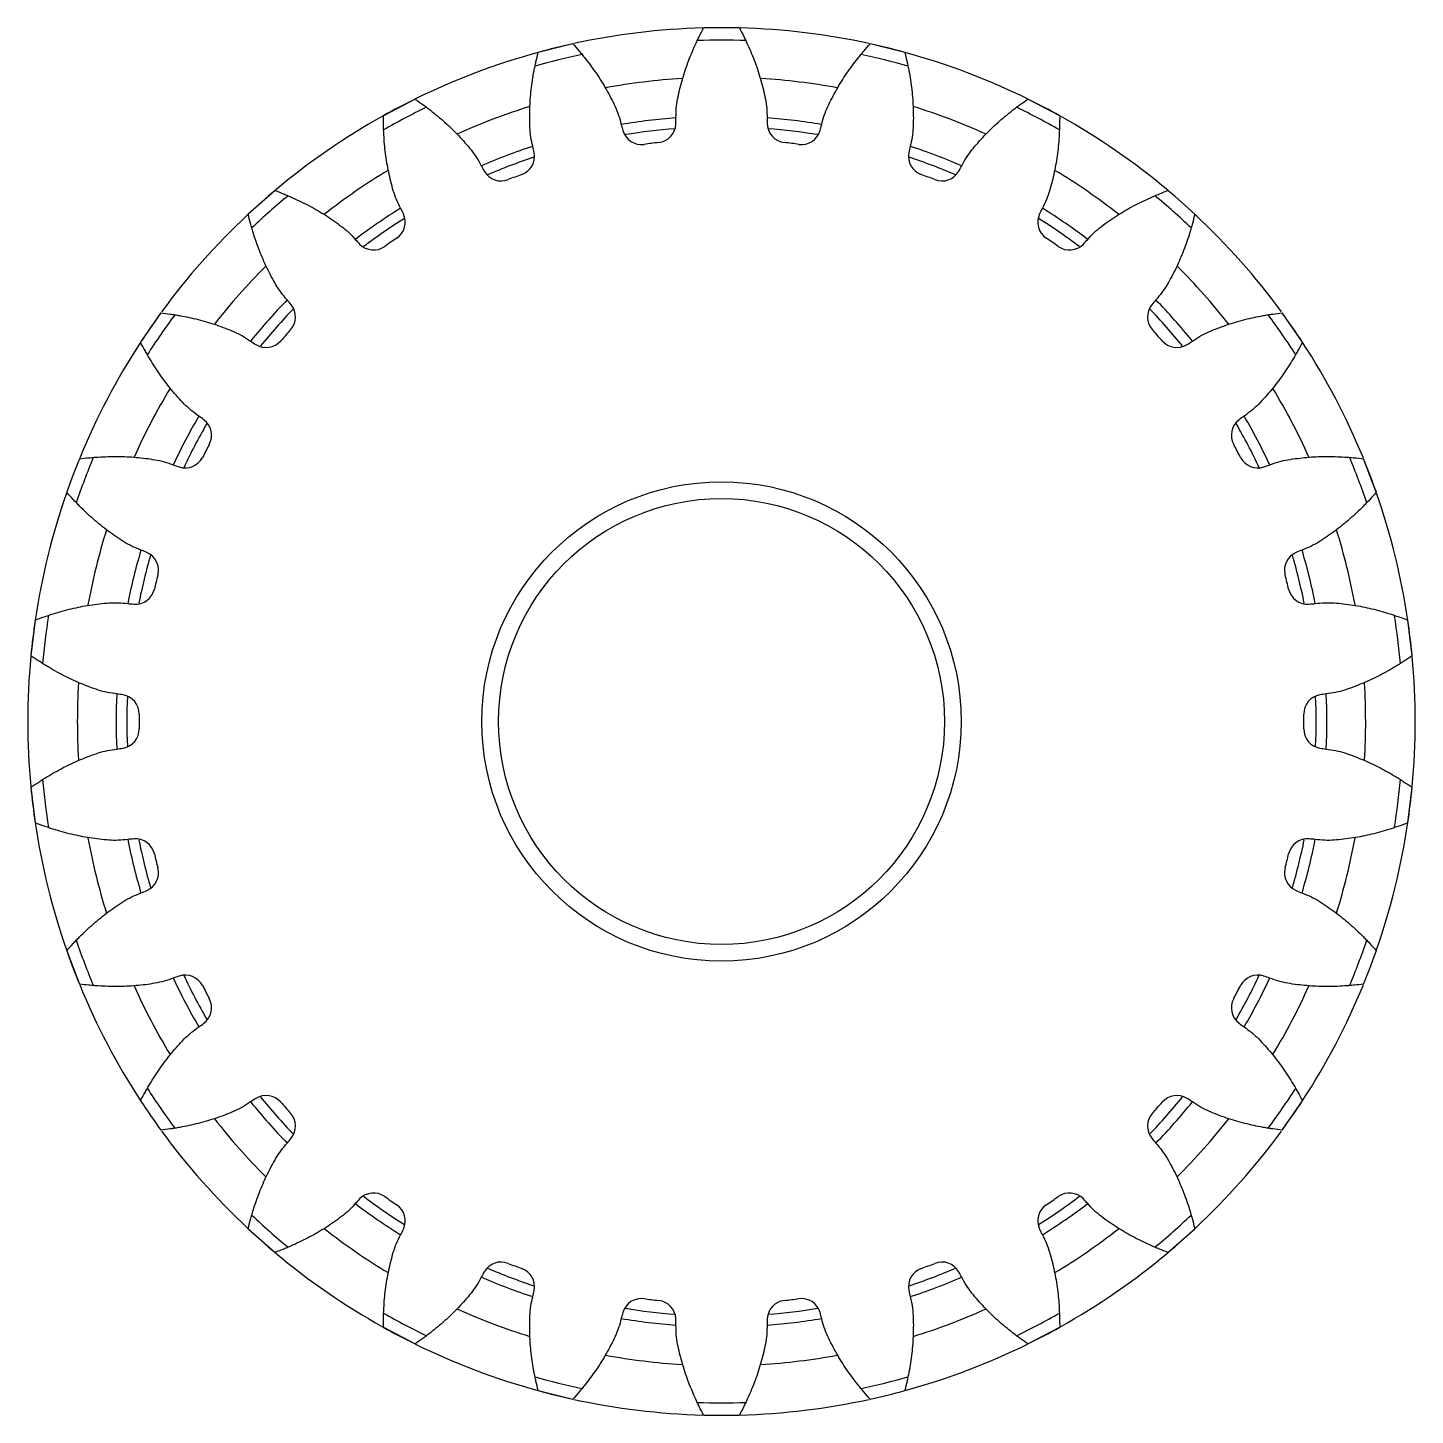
# Model space of a CAD drawing. Header units: inches. Extents: x 0.9 to 97.5, y -1.2 to 16.7.
# Drawn here: x 15.318 to 17.651, y 10.801 to 13.134 of the extents above; entities that cross this region are included whole.
import ezdxf

# ---------------------------------------------------------------- set-up
doc = ezdxf.new("R2010")
doc.units = ezdxf.units.IN
doc.header["$MEASUREMENT"] = 0

msp = doc.modelspace()

# ---------------------------------------------------------------- linework, layer by layer
at = {"color": 7, "linetype": 'Continuous'}
for p, q in [((16.2346, 13.1074), (16.176, 13.093)), ((16.7928, 13.093), (16.7342, 13.1074)), ((15.9691, 13.0145), (15.9157, 12.9865)), ((17.0531, 12.9865), (16.9997, 13.0145)), ((15.7336, 12.8608), (15.6884, 12.8208)), ((15.5417, 12.6551), (15.5074, 12.6055)), ((17.4613, 12.6055), (17.4271, 12.6551)), ((17.5856, 12.3532), (17.5642, 12.4096)), ((15.3302, 12.1383), (15.323, 12.0784)), ((17.6458, 12.0784), (17.6385, 12.1383)), ((15.323, 11.8571), (15.3302, 11.7973)), ((17.6385, 11.7973), (17.6458, 11.8571)), ((15.3832, 11.5824), (15.4046, 11.526)), ((17.4271, 11.2805), (17.4613, 11.3301)), ((15.6884, 11.1148), (15.7336, 11.0748)), ((17.2352, 11.0748), (17.2803, 11.1148)), ((15.9157, 10.9491), (15.9691, 10.9211)), ((16.9997, 10.9211), (17.0531, 10.9491)), ((16.176, 10.8426), (16.2346, 10.8282))]:
    msp.add_line(p, q, dxfattribs=at)
for radius in [0.4031, 0.375]:
    msp.add_circle((16.4844, 11.9678), radius, dxfattribs=at)
at = {"color": 40, "linetype": 'Continuous'}
for radius, start, end in [(1.1667, 91.5332, 102.2838), (1.1667, 77.7162, 88.4668), (1.1667, 105.36, 116.1624), (1.1667, 63.8376, 74.64), (1.0833, 93.5058, 100.3555), (1.0833, 79.6453, 86.4951), (1.0833, 107.3225, 114.2321), (1.0833, 65.7684, 72.6781), (1.1667, 119.2517, 130.0239), (1.018, 94.3171, 99.5127), (1.018, 80.4872, 85.6828), (1.1667, 49.9761, 60.7483), (1, 94.4925, 99.2953), (1, 80.7047, 85.5075), (1.018, 108.1759, 113.3676), (1.018, 66.6324, 71.8241), (1, 108.3899, 113.1672), (1, 66.8328, 71.6101), (1.0833, 121.1747, 128.0363), (1.0833, 51.9645, 58.826), (1.1667, 133.0855, 143.8232), (1.018, 122.0234, 127.2104), (1, 122.2315, 127.0107), (1, 52.9893, 57.7685), (1.018, 52.7896, 57.9765), (1.1667, 36.1767, 46.9145), (1.0833, 135.0443, 141.8869), (1.0833, 38.1139, 44.9566), (1.018, 135.8604, 141.0529), (1.018, 38.947, 44.1396), (1, 136.0507, 140.8355), (1, 39.1645, 43.9493), (1.1667, 146.8795, 157.6877), (1.1667, 22.3123, 33.1205), (1.0833, 148.8731, 155.7724), (1.0833, 24.2281, 31.1276), (1.018, 149.7176, 154.9116), (1, 149.9362, 154.7335), (1, 25.2665, 30.0638), (1.018, 25.0884, 30.2824), (1.1667, 160.7837, 171.5958), (1.1667, 8.4042, 19.2163), (1.0833, 162.7022, 169.5804), (1.0833, 10.4204, 17.2983), (1.018, 163.5542, 168.744), (1.018, 11.2559, 16.4457), (1, 163.7431, 168.5301), (1, 11.4699, 16.2569), (1.1667, 174.6333, 185.3667), (1.1667, 354.6333, 5.3667), (1.0833, 176.5803, 183.4206), (1.0833, 356.5803, 3.4206), (1.018, 177.4043, 182.5957), (1, 177.6126, 182.3874), (1, 357.6126, 2.3874), (1.018, 357.4043, 2.5957), (1.1667, 188.4042, 199.2163), (1.1667, 340.7837, 351.5958), (1.0833, 190.4204, 197.2983), (1.018, 191.2559, 196.4457), (1, 191.4699, 196.2569), (1, 343.7431, 348.5301), (1.018, 343.5542, 348.744), (1.0833, 342.7023, 349.5804), (1.018, 205.0884, 210.2824), (1, 205.2665, 210.0638), (1, 329.9362, 334.7335), (1.018, 329.7176, 334.9116), (1.1667, 202.3123, 213.1205), (1.0833, 204.2281, 211.1276), (1.0833, 328.8731, 335.7724), (1.1667, 326.8795, 337.6877), (1.018, 218.947, 224.1396), (1, 219.1645, 223.9493), (1, 316.0507, 320.8355), (1.018, 315.8604, 321.0529), (1.0833, 218.1139, 224.9566), (1.0833, 315.0443, 321.8869), (1.1667, 216.1767, 226.9145), (1.1667, 313.0855, 323.8232), (1.018, 232.7896, 237.9765), (1, 232.9893, 237.7685), (1, 302.2315, 307.0107), (1.018, 302.0234, 307.2104), (1.0833, 231.9645, 238.826), (1.0833, 301.1747, 308.0363), (1.1667, 229.9761, 240.7483), (1.1667, 299.2517, 310.0239), (1, 246.8328, 251.6101), (1, 288.3899, 293.1672), (1.018, 246.6324, 251.8241), (1.018, 288.1759, 293.3676), (1.0833, 245.7684, 252.6781), (1, 260.7047, 265.5075), (1, 274.4925, 279.2953), (1.0833, 287.3225, 294.2321), (1.018, 260.4872, 265.6828), (1.018, 274.3171, 279.5127), (1.1667, 243.8376, 254.64), (1.1667, 285.36, 296.1624), (1.0833, 259.6453, 266.4951), (1.0833, 273.5058, 280.3555), (1.1667, 257.7162, 268.4668), (1.1667, 271.5332, 282.2838)]:
    msp.add_arc((16.4844, 11.9678), radius, start, end, dxfattribs=at)
at = {"color": 7, "linetype": 'Continuous'}
for centre, radius, start, end in [((16.4844, 11.9678), 1.1458, 87.9624, 92.0376), ((16.4844, 11.9678), 1.1667, 88.5189, 91.4811), ((16.4844, 11.9678), 1.1667, 102.3651, 105.3273), ((16.4844, 11.9678), 1.1667, 74.6727, 77.6349), ((16.4844, 11.9678), 1.1458, 101.8086, 105.8837), ((16.4844, 11.9678), 1.1458, 74.1163, 78.1914), ((16.4844, 11.9678), 1.1667, 116.2112, 119.1734), ((16.4844, 11.9678), 1.1458, 115.6547, 119.7299), ((16.4844, 11.9678), 1.1458, 60.2701, 64.3453), ((16.4844, 11.9678), 1.1667, 60.8266, 63.7888), ((16.3498, 12.9706), 0.0325, 196.3891, 277.6432), ((16.3751, 12.9737), 0.0325, 276.2029, 357.457), ((16.5937, 12.9737), 0.0325, 182.543, 263.7971), ((16.619, 12.9706), 0.0325, 262.3568, 343.6109), ((16.4844, 11.9678), 0.9793, 96.2029, 97.6432), ((16.4844, 11.9678), 0.9793, 82.3568, 83.7971), ((16.1375, 12.9183), 0.0325, 290.0491, 11.3032), ((16.8313, 12.9183), 0.0325, 168.6968, 249.9509), ((16.1137, 12.9093), 0.0325, 210.2353, 291.4894), ((16.4844, 11.9678), 0.9793, 110.0491, 111.4894), ((16.4844, 11.9678), 0.9793, 68.5106, 69.9509), ((16.8551, 12.9093), 0.0325, 248.5106, 329.7647), ((16.4844, 11.9678), 1.1667, 130.0574, 133.0196), ((16.4844, 11.9678), 1.1667, 46.9804, 49.9426), ((16.4844, 11.9678), 1.1458, 129.5009, 133.576), ((16.4844, 11.9678), 1.1458, 46.424, 50.4991), ((15.9201, 12.8077), 0.0325, 303.8952, 25.1493), ((17.0487, 12.8077), 0.0325, 154.8507, 236.1048), ((15.8992, 12.7932), 0.0325, 224.0815, 305.3356), ((16.4844, 11.9678), 0.9793, 123.8952, 125.3356), ((16.4844, 11.9678), 0.9793, 54.6644, 56.1048), ((17.0696, 12.7932), 0.0325, 234.6644, 315.9185), ((16.4844, 11.9678), 1.1667, 143.9035, 146.8657), ((16.4844, 11.9678), 1.1458, 143.3471, 147.4222), ((15.7355, 12.6482), 0.0325, 317.7414, 38.9955), ((17.2333, 12.6482), 0.0325, 141.0045, 222.2586), ((16.4844, 11.9678), 1.1458, 32.5778, 36.6529), ((16.4844, 11.9678), 1.1667, 33.1343, 36.0965), ((16.4844, 11.9678), 0.9793, 137.7414, 139.1817), ((16.4844, 11.9678), 0.9793, 40.8183, 42.2586), ((15.7186, 12.6292), 0.0325, 237.9276, 319.1817), ((17.2501, 12.6292), 0.0325, 220.8183, 302.0724), ((15.5944, 12.4492), 0.0325, 331.5875, 52.8416), ((17.3743, 12.4492), 0.0325, 127.1584, 208.4125), ((16.4844, 11.9678), 0.9793, 151.5875, 153.0279), ((16.4844, 11.9678), 0.9793, 26.9721, 28.4125), ((16.4844, 11.9678), 1.1667, 157.7497, 160.7119), ((16.4844, 11.9678), 1.1458, 157.1932, 161.2683), ((15.5826, 12.4267), 0.0325, 251.7738, 333.0279), ((17.3862, 12.4267), 0.0325, 206.9721, 288.2262), ((16.4844, 11.9678), 1.1458, 18.7317, 22.8068), ((16.4844, 11.9678), 1.1667, 19.2881, 22.2503), ((15.5051, 12.2223), 0.0325, 345.4337, 66.6878), ((17.4637, 12.2223), 0.0325, 113.3122, 194.5663), ((16.4844, 11.9678), 0.9793, 165.4337, 166.874), ((16.4844, 11.9678), 0.9793, 13.126, 14.5663), ((15.499, 12.1976), 0.0325, 265.6199, 346.874), ((17.4698, 12.1976), 0.0325, 193.126, 274.3801), ((16.4844, 11.9678), 1.1667, 171.5958, 174.558), ((16.4844, 11.9678), 1.1458, 171.0394, 175.1145), ((16.4844, 11.9678), 1.1458, 4.8855, 8.9606), ((16.4844, 11.9678), 1.1667, 5.442, 8.4042), ((15.4726, 11.9805), 0.0325, 359.2798, 80.5339), ((17.4961, 11.9805), 0.0325, 99.4661, 180.7202), ((16.4844, 11.9678), 0.9793, 179.2798, 180.7202), ((16.4844, 11.9678), 0.9793, 359.2798, 0.7202), ((15.4726, 11.9551), 0.0325, 279.4661, 0.7202), ((17.4961, 11.9551), 0.0325, 179.2798, 260.5339), ((16.4844, 11.9678), 1.1667, 185.442, 188.4042), ((16.4844, 11.9678), 1.1458, 184.8855, 188.9606), ((16.4844, 11.9678), 1.1458, 351.0394, 355.1145), ((16.4844, 11.9678), 1.1667, 351.5958, 354.558), ((15.499, 11.738), 0.0325, 13.126, 94.3801), ((17.4698, 11.738), 0.0325, 85.6199, 166.874), ((16.4844, 11.9678), 0.9793, 193.126, 194.5663), ((16.4844, 11.9678), 0.9793, 345.4337, 346.874), ((15.5051, 11.7133), 0.0325, 293.3122, 14.5663), ((17.4637, 11.7133), 0.0325, 165.4337, 246.6878), ((16.4844, 11.9678), 1.1458, 198.7317, 202.8068), ((16.4844, 11.9678), 1.1458, 337.1932, 341.2683), ((16.4844, 11.9678), 1.1667, 199.2881, 202.2503), ((16.4844, 11.9678), 1.1667, 337.7497, 340.7119), ((15.5826, 11.5089), 0.0325, 26.9721, 108.2262), ((17.3862, 11.5089), 0.0325, 71.7738, 153.0279), ((16.4844, 11.9678), 0.9793, 206.9721, 208.4125), ((16.4844, 11.9678), 0.9793, 331.5875, 333.0279), ((15.5944, 11.4863), 0.0325, 307.1584, 28.4125), ((17.3743, 11.4863), 0.0325, 151.5875, 232.8416), ((16.4844, 11.9678), 1.1458, 212.5778, 216.6529), ((16.4844, 11.9678), 1.1458, 323.3471, 327.4222), ((16.4844, 11.9678), 1.1667, 213.1343, 216.0965), ((15.7186, 11.3064), 0.0325, 40.8183, 122.0724), ((16.4844, 11.9678), 0.9793, 220.8183, 222.2586), ((16.4844, 11.9678), 0.9793, 317.7414, 319.1817), ((17.2501, 11.3064), 0.0325, 57.9276, 139.1817), ((16.4844, 11.9678), 1.1667, 323.9035, 326.8657), ((15.7355, 11.2874), 0.0325, 321.0045, 42.2586), ((17.2333, 11.2874), 0.0325, 137.7414, 218.9955), ((15.8992, 11.1424), 0.0325, 54.6644, 135.9185), ((16.4844, 11.9678), 0.9793, 234.6644, 236.1048), ((15.9201, 11.1279), 0.0325, 334.8507, 56.1048), ((17.0487, 11.1279), 0.0325, 123.8952, 205.1493), ((16.4844, 11.9678), 0.9793, 303.8952, 305.3356), ((17.0696, 11.1424), 0.0325, 44.0815, 125.3356), ((16.4844, 11.9678), 1.1458, 226.424, 230.4991), ((16.4844, 11.9678), 1.1458, 309.5009, 313.576), ((16.4844, 11.9678), 1.1667, 226.9804, 229.9426), ((16.4844, 11.9678), 1.1667, 310.0574, 313.0196), ((16.1137, 11.0263), 0.0325, 68.5106, 149.7647), ((16.4844, 11.9678), 0.9793, 248.5106, 249.9509), ((16.1375, 11.0173), 0.0325, 348.6968, 69.9509), ((16.8313, 11.0173), 0.0325, 110.0491, 191.3032), ((16.4844, 11.9678), 0.9793, 290.0491, 291.4894), ((16.8551, 11.0263), 0.0325, 30.2353, 111.4894), ((16.3498, 10.9649), 0.0325, 82.3568, 163.6109), ((16.4844, 11.9678), 0.9793, 262.3568, 263.7971), ((16.3751, 10.9619), 0.0325, 2.543, 83.7971), ((16.5937, 10.9619), 0.0325, 96.2029, 177.457), ((16.4844, 11.9678), 0.9793, 276.2029, 277.6432), ((16.619, 10.9649), 0.0325, 16.3891, 97.6432), ((16.4844, 11.9678), 1.1458, 240.2701, 244.3453), ((16.4844, 11.9678), 1.1458, 295.6547, 299.7299), ((16.4844, 11.9678), 1.1667, 240.8266, 243.7888), ((16.4844, 11.9678), 1.1667, 296.2112, 299.1734), ((16.4844, 11.9678), 1.1458, 254.1163, 258.1914), ((16.4844, 11.9678), 1.1458, 281.8086, 285.8837), ((16.4844, 11.9678), 1.1667, 254.6727, 257.6349), ((16.4844, 11.9678), 1.1667, 282.3651, 285.3273), ((16.4844, 11.9678), 1.1458, 267.9624, 272.0376), ((16.4844, 11.9678), 1.1667, 268.5189, 271.4811)]:
    msp.add_arc(centre, radius, start, end, dxfattribs=at)
for points, start_tangent, end_tangent in [([(16.4436, 13.1129), (16.447, 13.1198), (16.4542, 13.1341)], (0.00507, 0.010693), (0.005503, 0.010476)), ([(16.5145, 13.1341), (16.5218, 13.1198), (16.5251, 13.1129)], (0.005503, -0.010476), (0.00507, -0.010693)), ([(16.1708, 13.0699), (16.1724, 13.0774), (16.176, 13.093)], (0.002363, 0.011596), (0.002836, 0.011489)), ([(16.2346, 13.1074), (16.245, 13.0953), (16.2499, 13.0894)], (0.007851, -0.008855), (0.007481, -0.009169)), ([(16.4075, 12.9723), (16.4078, 12.9829), (16.4084, 12.9988), (16.4106, 13.0146), (16.414, 13.0302), (16.4181, 13.0456), (16.4227, 13.0609), (16.428, 13.076), (16.4338, 13.0908), (16.4402, 13.1054), (16.4436, 13.1129)], (0.003249, 0.073153), (0.031377, 0.066184)), ([(16.5251, 13.1129), (16.5286, 13.1054), (16.535, 13.0908), (16.5408, 13.076), (16.5461, 13.0609), (16.5507, 13.0456), (16.5548, 13.0302), (16.5582, 13.0146), (16.5604, 12.9988), (16.561, 12.9829), (16.5612, 12.9723)], (0.031377, -0.066184), (0.003249, -0.073153)), ([(16.7189, 13.0894), (16.7238, 13.0953), (16.7342, 13.1074)], (0.007481, 0.009169), (0.007851, 0.008855)), ([(16.7928, 13.093), (16.7964, 13.0774), (16.798, 13.0699)], (0.002836, -0.011489), (0.002363, -0.011596)), ([(16.1694, 12.9247), (16.1671, 12.9351), (16.1638, 12.9507), (16.1622, 12.9666), (16.1618, 12.9825), (16.162, 12.9984), (16.1629, 13.0144), (16.1644, 13.0303), (16.1665, 13.0461), (16.1692, 13.0618), (16.1708, 13.0699)], (-0.014352, 0.071805), (0.014626, 0.071769)), ([(16.2499, 13.0894), (16.2551, 13.083), (16.2647, 13.0703), (16.274, 13.0573), (16.2827, 13.0439), (16.2908, 13.0302), (16.2985, 13.0162), (16.3055, 13.0019), (16.3114, 12.9871), (16.3158, 12.9717), (16.3186, 12.9615)], (0.046304, -0.056751), (0.020661, -0.07025)), ([(16.6501, 12.9615), (16.6529, 12.9717), (16.6573, 12.9871), (16.6633, 13.0019), (16.6703, 13.0162), (16.6779, 13.0302), (16.6861, 13.0439), (16.6948, 13.0573), (16.704, 13.0703), (16.7137, 13.083), (16.7189, 13.0894)], (0.020661, 0.07025), (0.046304, 0.056751)), ([(16.798, 13.0699), (16.7996, 13.0618), (16.8022, 13.0461), (16.8044, 13.0303), (16.8059, 13.0144), (16.8067, 12.9984), (16.807, 12.9825), (16.8066, 12.9666), (16.8049, 12.9507), (16.8017, 12.9351), (16.7994, 12.9247)], (0.014626, -0.071769), (-0.014352, -0.071805)), ([(15.9691, 13.0145), (15.9821, 13.0053), (15.9883, 13.0007)], (0.009742, -0.006719), (0.009458, -0.007113)), ([(15.9883, 13.0007), (15.9948, 12.9957), (16.0073, 12.9857), (16.0193, 12.9752), (16.031, 12.9643), (16.0422, 12.953), (16.053, 12.9412), (16.0632, 12.929), (16.0725, 12.9161), (16.0805, 12.9022), (16.0856, 12.8929)], (0.05854, -0.044021), (0.036873, -0.063264)), ([(16.8831, 12.8929), (16.8883, 12.9022), (16.8962, 12.9161), (16.9055, 12.929), (16.9158, 12.9412), (16.9266, 12.953), (16.9378, 12.9643), (16.9494, 12.9752), (16.9615, 12.9857), (16.9739, 12.9957), (16.9805, 13.0007)], (0.036873, 0.063264), (0.05854, 0.044021)), ([(16.9805, 13.0007), (16.9867, 13.0053), (16.9997, 13.0145)], (0.009458, 0.007113), (0.009742, 0.006719)), ([(15.9162, 12.9628), (15.9159, 12.9705), (15.9157, 12.9865)], (-0.000481, 0.011825), (0.000004, 0.011834)), ([(17.0531, 12.9865), (17.0529, 12.9705), (17.0526, 12.9628)], (0.000004, -0.011834), (-0.000481, -0.011825)), ([(15.9495, 12.8215), (15.9448, 12.831), (15.9379, 12.8454), (15.9325, 12.8604), (15.9283, 12.8758), (15.9247, 12.8914), (15.9218, 12.907), (15.9194, 12.9228), (15.9177, 12.9387), (15.9166, 12.9546), (15.9162, 12.9628)], (-0.031119, 0.066284), (-0.002974, 0.073184)), ([(17.0526, 12.9628), (17.0522, 12.9546), (17.0511, 12.9387), (17.0493, 12.9228), (17.047, 12.907), (17.044, 12.8914), (17.0404, 12.8758), (17.0362, 12.8604), (17.0308, 12.8454), (17.024, 12.831), (17.0192, 12.8215)], (-0.002974, -0.073184), (-0.031119, -0.066284)), ([(15.7336, 12.8608), (15.7484, 12.8549), (15.7555, 12.8519)], (0.011066, -0.004192), (0.010886, -0.004642)), ([(17.2132, 12.8519), (17.2204, 12.8549), (17.2352, 12.8608)], (0.010886, 0.004642), (0.011066, 0.004192)), ([(15.7555, 12.8519), (15.7631, 12.8486), (15.7775, 12.8419), (15.7918, 12.8347), (15.8057, 12.8269), (15.8193, 12.8186), (15.8326, 12.8097), (15.8454, 12.8003), (15.8576, 12.79), (15.8686, 12.7784), (15.8758, 12.7706)], (0.067374, -0.028732), (0.050941, -0.052602)), ([(17.0929, 12.7706), (17.1002, 12.7784), (17.1112, 12.79), (17.1233, 12.8003), (17.1362, 12.8097), (17.1495, 12.8186), (17.1631, 12.8269), (17.177, 12.8347), (17.1912, 12.8419), (17.2057, 12.8486), (17.2132, 12.8519)], (0.050941, 0.052602), (0.067374, 0.028732)), ([(15.6945, 12.7979), (15.6924, 12.8053), (15.6884, 12.8208)], (-0.003296, 0.011366), (-0.002828, 0.011491)), ([(17.2803, 12.8208), (17.2763, 12.8053), (17.2742, 12.7979)], (-0.002828, -0.011491), (-0.003296, -0.011366)), ([(15.7608, 12.6687), (15.7539, 12.6768), (15.7438, 12.6891), (15.735, 12.7024), (15.7272, 12.7164), (15.72, 12.7306), (15.7134, 12.7451), (15.7073, 12.7599), (15.7018, 12.7748), (15.6969, 12.79), (15.6945, 12.7979)], (-0.046078, 0.05691), (-0.020402, 0.070346)), ([(17.2742, 12.7979), (17.2719, 12.79), (17.2669, 12.7748), (17.2615, 12.7599), (17.2554, 12.7451), (17.2488, 12.7306), (17.2416, 12.7164), (17.2338, 12.7024), (17.225, 12.6891), (17.2149, 12.6768), (17.208, 12.6687)], (-0.020402, -0.070346), (-0.046078, -0.05691)), ([(15.5417, 12.6551), (15.5575, 12.653), (15.5651, 12.6518)], (0.011748, -0.001422), (0.01168, -0.001902)), ([(15.5651, 12.6518), (15.5732, 12.6504), (15.5889, 12.6474), (15.6044, 12.6437), (15.6198, 12.6395), (15.635, 12.6347), (15.65, 12.6292), (15.6648, 12.6232), (15.679, 12.6161), (15.6925, 12.6075), (15.7014, 12.6016)], (0.072292, -0.011774), (0.06205, -0.038882)), ([(17.2674, 12.6016), (17.2763, 12.6075), (17.2897, 12.6161), (17.304, 12.6232), (17.3188, 12.6292), (17.3338, 12.6347), (17.349, 12.6395), (17.3643, 12.6437), (17.3799, 12.6474), (17.3955, 12.6504), (17.4036, 12.6518)], (0.06205, 0.038882), (0.072292, 0.011774)), ([(17.4036, 12.6518), (17.4113, 12.653), (17.4271, 12.6551)], (0.01168, 0.001902), (0.011748, 0.001422)), ([(15.5188, 12.5848), (15.515, 12.5915), (15.5074, 12.6055)], (-0.005921, 0.010247), (-0.005496, 0.01048)), ([(17.4613, 12.6055), (17.4537, 12.5915), (17.4499, 12.5848)], (-0.005496, -0.01048), (-0.005921, -0.010247)), ([(15.6141, 12.4751), (15.6054, 12.4814), (15.5927, 12.4909), (15.5809, 12.5017), (15.57, 12.5134), (15.5596, 12.5255), (15.5497, 12.538), (15.5403, 12.5509), (15.5314, 12.5641), (15.523, 12.5777), (15.5188, 12.5848)], (-0.058358, 0.04423), (-0.036644, 0.063419)), ([(17.4499, 12.5848), (17.4458, 12.5777), (17.4373, 12.5641), (17.4284, 12.5509), (17.419, 12.538), (17.4091, 12.5255), (17.3987, 12.5134), (17.3878, 12.5017), (17.3761, 12.4909), (17.3633, 12.4814), (17.3547, 12.4751)], (-0.036644, -0.063419), (-0.058358, -0.04423)), ([(15.4281, 12.4119), (15.4364, 12.4125), (15.4523, 12.4133), (15.4682, 12.4135), (15.4842, 12.4131), (15.5001, 12.412), (15.516, 12.4103), (15.5317, 12.408), (15.5473, 12.4045), (15.5624, 12.3994), (15.5724, 12.3958)], (0.073009, 0.005869), (0.069552, -0.022903)), ([(17.3963, 12.3958), (17.4064, 12.3994), (17.4215, 12.4045), (17.437, 12.408), (17.4528, 12.4103), (17.4687, 12.412), (17.4846, 12.4131), (17.5005, 12.4135), (17.5165, 12.4133), (17.5324, 12.4125), (17.5406, 12.4119)], (0.069552, 0.022903), (0.073009, -0.005869)), ([(15.4046, 12.4096), (15.4205, 12.4113), (15.4281, 12.4119)], (0.011747, 0.001431), (0.011796, 0.000948)), ([(17.5406, 12.4119), (17.5483, 12.4113), (17.5642, 12.4096)], (0.011796, -0.000948), (0.011747, -0.001431)), ([(15.3992, 12.3358), (15.3939, 12.3414), (15.3832, 12.3532)], (-0.008201, 0.008532), (-0.007844, 0.008861)), ([(17.5856, 12.3532), (17.5748, 12.3414), (17.5695, 12.3358)], (-0.007844, -0.008861), (-0.008201, -0.008532)), ([(15.5179, 12.2521), (15.5081, 12.2561), (15.4934, 12.2623), (15.4794, 12.27), (15.466, 12.2787), (15.4531, 12.288), (15.4404, 12.2977), (15.4282, 12.308), (15.4164, 12.3187), (15.405, 12.3299), (15.3992, 12.3358)], (-0.067247, 0.028978), (-0.050756, 0.052807)), ([(17.5695, 12.3358), (17.5638, 12.3299), (17.5524, 12.3187), (17.5405, 12.308), (17.5283, 12.2977), (17.5157, 12.288), (17.5027, 12.2787), (17.4894, 12.27), (17.4754, 12.2623), (17.4607, 12.2561), (17.4508, 12.2521)], (-0.050756, -0.052807), (-0.067247, -0.028978)), ([(15.3525, 12.1463), (15.3604, 12.1488), (15.3757, 12.1534), (15.3911, 12.1574), (15.4067, 12.1608), (15.4224, 12.1636), (15.4382, 12.1657), (15.4541, 12.1672), (15.47, 12.1675), (15.4859, 12.1662), (15.4965, 12.1652)], (0.069483, 0.02317), (0.073011, -0.005592)), ([(17.4723, 12.1652), (17.4829, 12.1662), (17.4988, 12.1675), (17.5147, 12.1672), (17.5306, 12.1657), (17.5464, 12.1636), (17.5621, 12.1608), (17.5777, 12.1574), (17.5931, 12.1534), (17.6084, 12.1488), (17.6162, 12.1463)], (0.073011, 0.005592), (0.069483, -0.02317)), ([(15.3302, 12.1383), (15.3452, 12.1438), (15.3525, 12.1463)], (0.011063, 0.0042), (0.011227, 0.003744)), ([(17.6162, 12.1463), (17.6235, 12.1438), (17.6385, 12.1383)], (0.011227, -0.003744), (0.011063, -0.0042)), ([(15.3427, 12.0654), (15.3362, 12.0695), (15.323, 12.0784)], (-0.010004, 0.006322), (-0.009737, 0.006726)), ([(15.478, 12.0126), (15.4674, 12.0141), (15.4517, 12.0166), (15.4363, 12.0207), (15.4212, 12.026), (15.4064, 12.0319), (15.3918, 12.0383), (15.3775, 12.0454), (15.3635, 12.0529), (15.3497, 12.061), (15.3427, 12.0654)], (-0.072228, 0.012043), (-0.061919, 0.039126)), ([(17.6261, 12.0654), (17.6191, 12.061), (17.6053, 12.0529), (17.5913, 12.0454), (17.577, 12.0383), (17.5624, 12.0319), (17.5475, 12.026), (17.5325, 12.0207), (17.5171, 12.0166), (17.5013, 12.0141), (17.4908, 12.0126)], (-0.061919, -0.039126), (-0.072228, -0.012043)), ([(17.6458, 12.0784), (17.6326, 12.0695), (17.6261, 12.0654)], (-0.009737, -0.006726), (-0.010004, -0.006322)), ([(15.3427, 11.8702), (15.3497, 11.8746), (15.3635, 11.8826), (15.3775, 11.8902), (15.3918, 11.8973), (15.4064, 11.9037), (15.4212, 11.9096), (15.4363, 11.9149), (15.4517, 11.919), (15.4674, 11.9215), (15.478, 11.923)], (0.061919, 0.039126), (0.072228, 0.012043)), ([(17.4908, 11.923), (17.5013, 11.9215), (17.5171, 11.919), (17.5325, 11.9149), (17.5475, 11.9096), (17.5624, 11.9037), (17.577, 11.8973), (17.5913, 11.8902), (17.6053, 11.8826), (17.6191, 11.8746), (17.6261, 11.8702)], (0.072228, -0.012043), (0.061919, -0.039126)), ([(15.323, 11.8571), (15.3362, 11.866), (15.3427, 11.8702)], (0.009737, 0.006726), (0.010004, 0.006322)), ([(17.6261, 11.8702), (17.6326, 11.866), (17.6458, 11.8571)], (0.010004, -0.006322), (0.009737, -0.006726)), ([(15.3525, 11.7893), (15.3452, 11.7918), (15.3302, 11.7973)], (-0.011227, 0.003744), (-0.011063, 0.0042)), ([(15.4965, 11.7704), (15.4859, 11.7694), (15.47, 11.768), (15.4541, 11.7683), (15.4382, 11.7699), (15.4224, 11.772), (15.4067, 11.7748), (15.3911, 11.7782), (15.3757, 11.7822), (15.3604, 11.7868), (15.3525, 11.7893)], (-0.073011, -0.005592), (-0.069483, 0.02317)), ([(17.6162, 11.7893), (17.6084, 11.7868), (17.5931, 11.7822), (17.5777, 11.7782), (17.5621, 11.7748), (17.5464, 11.772), (17.5306, 11.7699), (17.5147, 11.7683), (17.4988, 11.768), (17.4829, 11.7694), (17.4723, 11.7704)], (-0.069483, -0.02317), (-0.073011, 0.005592)), ([(17.6385, 11.7973), (17.6235, 11.7918), (17.6162, 11.7893)], (-0.011063, -0.0042), (-0.011227, -0.003744)), ([(15.3992, 11.5998), (15.405, 11.6057), (15.4164, 11.6169), (15.4282, 11.6276), (15.4404, 11.6378), (15.4531, 11.6476), (15.466, 11.6569), (15.4794, 11.6656), (15.4934, 11.6733), (15.5081, 11.6795), (15.5179, 11.6835)], (0.050756, 0.052807), (0.067247, 0.028978)), ([(17.4508, 11.6835), (17.4607, 11.6795), (17.4754, 11.6733), (17.4894, 11.6656), (17.5027, 11.6569), (17.5157, 11.6476), (17.5283, 11.6378), (17.5405, 11.6276), (17.5524, 11.6169), (17.5638, 11.6057), (17.5695, 11.5998)], (0.067247, -0.028978), (0.050756, -0.052807)), ([(15.3832, 11.5824), (15.3939, 11.5942), (15.3992, 11.5998)], (0.007844, 0.008861), (0.008201, 0.008532)), ([(17.5695, 11.5998), (17.5748, 11.5942), (17.5856, 11.5824)], (0.008201, -0.008532), (0.007844, -0.008861)), ([(15.5724, 11.5397), (15.5624, 11.5362), (15.5473, 11.5311), (15.5317, 11.5276), (15.516, 11.5252), (15.5001, 11.5236), (15.4842, 11.5225), (15.4682, 11.5221), (15.4523, 11.5223), (15.4364, 11.523), (15.4281, 11.5236)], (-0.069552, -0.022903), (-0.073009, 0.005869)), ([(17.5406, 11.5236), (17.5324, 11.523), (17.5165, 11.5223), (17.5005, 11.5221), (17.4846, 11.5225), (17.4687, 11.5236), (17.4528, 11.5252), (17.437, 11.5276), (17.4215, 11.5311), (17.4064, 11.5362), (17.3963, 11.5397)], (-0.073009, -0.005869), (-0.069552, 0.022903)), ([(15.4281, 11.5236), (15.4205, 11.5243), (15.4046, 11.526)], (-0.011796, 0.000948), (-0.011747, 0.001431)), ([(17.5642, 11.526), (17.5483, 11.5243), (17.5406, 11.5236)], (-0.011747, -0.001431), (-0.011796, -0.000948)), ([(15.5188, 11.3508), (15.523, 11.3579), (15.5314, 11.3715), (15.5403, 11.3847), (15.5497, 11.3976), (15.5596, 11.4101), (15.57, 11.4222), (15.5809, 11.4339), (15.5927, 11.4446), (15.6054, 11.4542), (15.6141, 11.4604)], (0.036644, 0.063419), (0.058358, 0.04423)), ([(17.3547, 11.4604), (17.3633, 11.4542), (17.3761, 11.4446), (17.3878, 11.4339), (17.3987, 11.4222), (17.4091, 11.4101), (17.419, 11.3976), (17.4284, 11.3847), (17.4373, 11.3715), (17.4458, 11.3579), (17.4499, 11.3508)], (0.058358, -0.04423), (0.036644, -0.063419)), ([(15.5074, 11.3301), (15.515, 11.3441), (15.5188, 11.3508)], (0.005496, 0.01048), (0.005921, 0.010247)), ([(17.4499, 11.3508), (17.4537, 11.3441), (17.4613, 11.3301)], (0.005921, -0.010247), (0.005496, -0.01048)), ([(15.7014, 11.3339), (15.6925, 11.3281), (15.679, 11.3195), (15.6648, 11.3124), (15.65, 11.3063), (15.635, 11.3009), (15.6198, 11.2961), (15.6044, 11.2919), (15.5889, 11.2882), (15.5732, 11.2852), (15.5651, 11.2838)], (-0.06205, -0.038882), (-0.072292, -0.011774)), ([(17.4036, 11.2838), (17.3955, 11.2852), (17.3799, 11.2882), (17.3643, 11.2919), (17.349, 11.2961), (17.3338, 11.3009), (17.3188, 11.3063), (17.304, 11.3124), (17.2897, 11.3195), (17.2763, 11.3281), (17.2674, 11.3339)], (-0.072292, 0.011774), (-0.06205, 0.038882)), ([(15.5651, 11.2838), (15.5575, 11.2826), (15.5417, 11.2805)], (-0.01168, -0.001902), (-0.011748, -0.001422)), ([(17.4271, 11.2805), (17.4113, 11.2826), (17.4036, 11.2838)], (-0.011748, 0.001422), (-0.01168, 0.001902)), ([(15.6945, 11.1377), (15.6969, 11.1456), (15.7018, 11.1607), (15.7073, 11.1757), (15.7134, 11.1905), (15.72, 11.205), (15.7272, 11.2192), (15.735, 11.2332), (15.7438, 11.2464), (15.7539, 11.2588), (15.7608, 11.2669)], (0.020402, 0.070346), (0.046078, 0.05691)), ([(17.208, 11.2669), (17.2149, 11.2588), (17.225, 11.2464), (17.2338, 11.2332), (17.2416, 11.2192), (17.2488, 11.205), (17.2554, 11.1905), (17.2615, 11.1757), (17.2669, 11.1607), (17.2719, 11.1456), (17.2742, 11.1377)], (0.046078, -0.05691), (0.020402, -0.070346)), ([(15.8758, 11.165), (15.8686, 11.1572), (15.8576, 11.1456), (15.8454, 11.1353), (15.8326, 11.1259), (15.8193, 11.117), (15.8057, 11.1087), (15.7918, 11.1009), (15.7775, 11.0937), (15.7631, 11.0869), (15.7555, 11.0836)], (-0.050941, -0.052602), (-0.067374, -0.028732)), ([(17.2132, 11.0836), (17.2057, 11.0869), (17.1912, 11.0937), (17.177, 11.1009), (17.1631, 11.1087), (17.1495, 11.117), (17.1362, 11.1259), (17.1233, 11.1353), (17.1112, 11.1456), (17.1002, 11.1572), (17.0929, 11.165)], (-0.067374, 0.028732), (-0.050941, 0.052602)), ([(15.6884, 11.1148), (15.6924, 11.1303), (15.6945, 11.1377)], (0.002828, 0.011491), (0.003296, 0.011366)), ([(17.2742, 11.1377), (17.2763, 11.1303), (17.2803, 11.1148)], (0.003296, -0.011366), (0.002828, -0.011491)), ([(15.9162, 10.9728), (15.9166, 10.981), (15.9177, 10.9969), (15.9194, 11.0128), (15.9218, 11.0286), (15.9247, 11.0442), (15.9283, 11.0598), (15.9325, 11.0752), (15.9379, 11.0902), (15.9448, 11.1045), (15.9495, 11.1141)], (0.002974, 0.073184), (0.031119, 0.066284)), ([(17.0192, 11.1141), (17.024, 11.1045), (17.0308, 11.0902), (17.0362, 11.0752), (17.0404, 11.0598), (17.044, 11.0442), (17.047, 11.0286), (17.0493, 11.0128), (17.0511, 10.9969), (17.0522, 10.981), (17.0526, 10.9728)], (0.031119, -0.066284), (0.002974, -0.073184)), ([(15.7555, 11.0836), (15.7484, 11.0807), (15.7336, 11.0748)], (-0.010886, -0.004642), (-0.011066, -0.004192)), ([(17.2352, 11.0748), (17.2204, 11.0807), (17.2132, 11.0836)], (-0.011066, 0.004192), (-0.010886, 0.004642)), ([(16.0856, 11.0427), (16.0805, 11.0334), (16.0725, 11.0195), (16.0632, 11.0066), (16.053, 10.9943), (16.0422, 10.9826), (16.031, 10.9712), (16.0193, 10.9603), (16.0073, 10.9499), (15.9948, 10.9399), (15.9883, 10.9349)], (-0.036873, -0.063264), (-0.05854, -0.044021)), ([(16.9805, 10.9349), (16.9739, 10.9399), (16.9615, 10.9499), (16.9494, 10.9603), (16.9378, 10.9712), (16.9266, 10.9826), (16.9158, 10.9943), (16.9055, 11.0066), (16.8962, 11.0195), (16.8883, 11.0334), (16.8831, 11.0427)], (-0.05854, 0.044021), (-0.036873, 0.063264)), ([(16.1708, 10.8657), (16.1692, 10.8738), (16.1665, 10.8895), (16.1644, 10.9053), (16.1629, 10.9212), (16.162, 10.9371), (16.1618, 10.9531), (16.1622, 10.969), (16.1638, 10.9849), (16.1671, 11.0005), (16.1694, 11.0109)], (-0.014626, 0.071769), (0.014352, 0.071805)), ([(16.7994, 11.0109), (16.8017, 11.0005), (16.8049, 10.9849), (16.8066, 10.969), (16.807, 10.9531), (16.8067, 10.9371), (16.8059, 10.9212), (16.8044, 10.9053), (16.8022, 10.8895), (16.7996, 10.8738), (16.798, 10.8657)], (0.014352, -0.071805), (-0.014626, -0.071769)), ([(15.9157, 10.9491), (15.9159, 10.9651), (15.9162, 10.9728)], (-0.000004, 0.011834), (0.000481, 0.011825)), ([(16.3186, 10.9741), (16.3158, 10.9638), (16.3114, 10.9485), (16.3055, 10.9337), (16.2985, 10.9194), (16.2908, 10.9054), (16.2827, 10.8917), (16.274, 10.8783), (16.2647, 10.8653), (16.2551, 10.8526), (16.2499, 10.8462)], (-0.020661, -0.07025), (-0.046304, -0.056751)), ([(16.7189, 10.8462), (16.7137, 10.8526), (16.704, 10.8653), (16.6948, 10.8783), (16.6861, 10.8917), (16.6779, 10.9054), (16.6703, 10.9194), (16.6633, 10.9337), (16.6573, 10.9485), (16.6529, 10.9638), (16.6501, 10.9741)], (-0.046304, 0.056751), (-0.020661, 0.07025)), ([(17.0526, 10.9728), (17.0529, 10.9651), (17.0531, 10.9491)], (0.000481, -0.011825), (-0.000004, -0.011834)), ([(16.4436, 10.8227), (16.4402, 10.8302), (16.4338, 10.8448), (16.428, 10.8596), (16.4227, 10.8747), (16.4181, 10.8899), (16.414, 10.9054), (16.4106, 10.9209), (16.4084, 10.9367), (16.4078, 10.9527), (16.4075, 10.9633)], (-0.031377, 0.066184), (-0.003249, 0.073153)), ([(16.5612, 10.9633), (16.561, 10.9527), (16.5604, 10.9367), (16.5582, 10.9209), (16.5548, 10.9054), (16.5507, 10.8899), (16.5461, 10.8747), (16.5408, 10.8596), (16.535, 10.8448), (16.5286, 10.8302), (16.5251, 10.8227)], (-0.003249, -0.073153), (-0.031377, -0.066184)), ([(15.9883, 10.9349), (15.9821, 10.9303), (15.9691, 10.9211)], (-0.009458, -0.007113), (-0.009742, -0.006719)), ([(16.9997, 10.9211), (16.9867, 10.9303), (16.9805, 10.9349)], (-0.009742, 0.006719), (-0.009458, 0.007113)), ([(16.176, 10.8426), (16.1724, 10.8582), (16.1708, 10.8657)], (-0.002836, 0.011489), (-0.002363, 0.011596)), ([(16.798, 10.8657), (16.7964, 10.8582), (16.7928, 10.8426)], (-0.002363, -0.011596), (-0.002836, -0.011489)), ([(16.2499, 10.8462), (16.245, 10.8403), (16.2346, 10.8282)], (-0.007481, -0.009169), (-0.007851, -0.008855)), ([(16.7342, 10.8282), (16.7238, 10.8403), (16.7189, 10.8462)], (-0.007851, 0.008855), (-0.007481, 0.009169)), ([(16.4542, 10.8015), (16.447, 10.8157), (16.4436, 10.8227)], (-0.005503, 0.010476), (-0.00507, 0.010693)), ([(16.5251, 10.8227), (16.5218, 10.8157), (16.5145, 10.8015)], (-0.00507, -0.010693), (-0.005503, -0.010476))]:
    msp.add_spline(points, degree=3, dxfattribs=dict(at, start_tangent=start_tangent, end_tangent=end_tangent))

doc.saveas('drawing.dxf')
